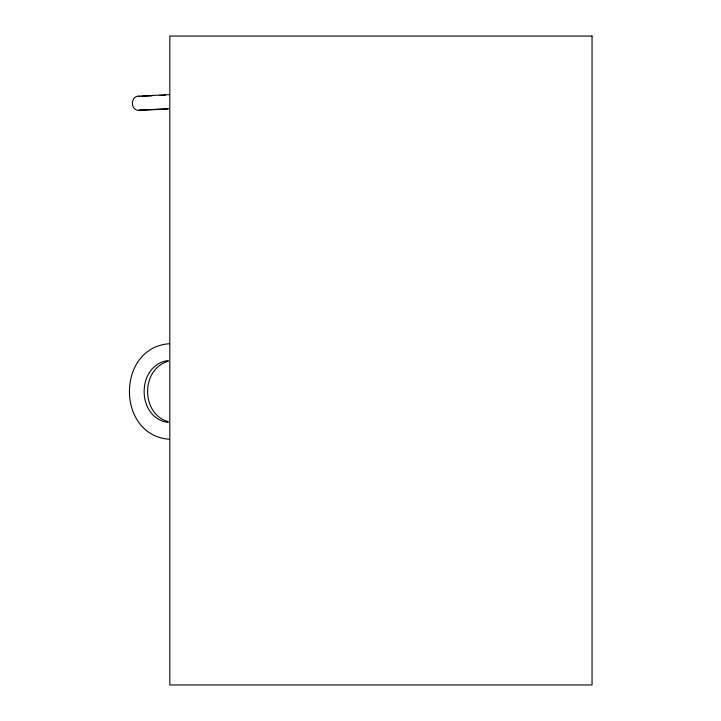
<?xml version="1.0" encoding="UTF-8"?>
<svg xmlns="http://www.w3.org/2000/svg" width="721" height="721" viewBox="0 0 721 721"><rect width="100%" height="100%" fill="white"/><g stroke="black" fill="none" stroke-linecap="round" stroke-linejoin="round"><path stroke-width="1.08" d="M168.326 361.266C140.748 368.855 140.694 414.043 168.263 421.686M141.1 109.916C130.195 113.278 129.194 94.73 140.207 96.172C150.031 95.551 159.855 95.082 169.678 94.586M168.173 360.536C136.188 364.808 136.134 418.081 168.11 422.425M169.002 343.746C116.324 347.855 116.225 434.988 168.903 439.215M168.29 108.628L139.315 110.241L168.101 109.078M165.37 95.235L159.395 95.514M152.131 95.848L141.676 96.263M139.577 96.326L138.621 96.335M592.049 36.05L169.814 36.05L169.814 684.95L592.049 684.95L592.049 36.05"/></g></svg>
